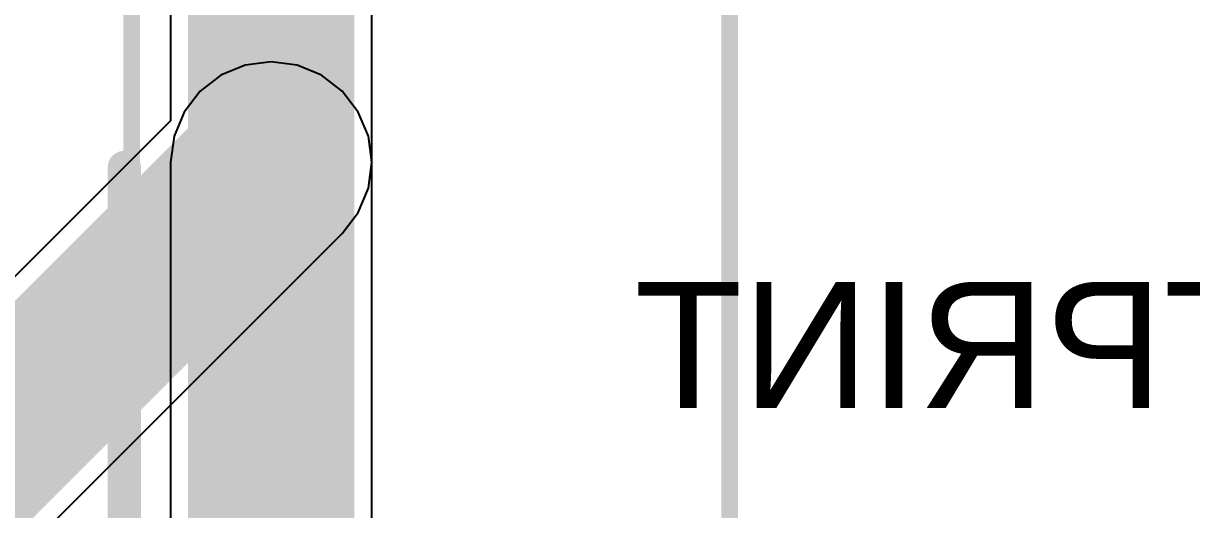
# Model space of a CAD drawing. Header units: millimetres. Extents: x -0.27 to 4.7, y -0.39 to 2.83.
# Drawn here: x 1.5114 to 1.863, y 1.1684 to 1.3148 of the extents above; entities that cross this region are included whole.
import ezdxf

# ---------------------------------------------------------------- set-up
doc = ezdxf.new("R2010")
doc.units = ezdxf.units.MM
doc.header["$MEASUREMENT"] = 0
for name, color, linetype in [('BottomLayer', 5, 'Continuous'), ('BottomOverlay', 54, 'Continuous'), ('BottomSolder', 6, 'Continuous'), ('Mechanical1', 6, 'Continuous'), ('TopLayer', 1, 'Continuous'), ('TopOverlay', 2, 'Continuous'), ('TopSolder', 216, 'Continuous'), ('ViaHoleLayer', 16, 'Continuous')]:
    doc.layers.add(name, color=color, linetype=linetype)
doc.styles.add('Arial', font='', dxfattribs={"height": 0.2})
doc.styles.get('Arial').set_extended_font_data('Arial')

# ---------------------------------------------------------------- blocks, each defined once
blk = doc.blocks.new('OLED_0_96________2C_12')
at = {"layer": 'TopOverlay', "const_width": 0.005}
blk.add_lwpolyline([(-0.539, -1.036), (-0.539, 0.062)], dxfattribs=at)
blk = doc.blocks.new('ZIO_101954_13')
at = {"layer": 'TopOverlay', "const_width": 0.005}
blk.add_lwpolyline([(-0.719, -1.74), (-0.719, 0.057)], dxfattribs=at)

msp = doc.modelspace()

# ---------------------------------------------------------------- hatches: boundary and pattern name
at = {"layer": 'BottomLayer'}
h = msp.add_hatch(color=5, dxfattribs=at)
edge = h.paths.add_edge_path()
edge.add_arc((1.586, 1.273), 0.01181, 0, 360)
at = {"layer": 'BottomSolder'}
h = msp.add_hatch(color=6, dxfattribs=at)
edge = h.paths.add_edge_path()
edge.add_arc((1.586, 1.273), 0.00591, 0, 360)
at = {"layer": 'TopLayer'}
h = msp.add_hatch(color=1, dxfattribs=at)
edge = h.paths.add_edge_path()
edge.add_arc((1.586, 1.273), 0.01181, 0, 360)
at = {"layer": 'TopSolder'}
h = msp.add_hatch(color=216, dxfattribs=at)
edge = h.paths.add_edge_path()
edge.add_arc((1.586, 1.273), 0.00591, 0, 360)
at = {"layer": 'ViaHoleLayer'}
h = msp.add_hatch(color=16, dxfattribs=at)
edge = h.paths.add_edge_path()
edge.add_arc((1.586, 1.273), 0.00591, 0, 360)

# ---------------------------------------------------------------- linework, layer by layer
at = {"layer": 'BottomLayer'}
for p, q in [((1.61626, 1.273), (1.61626, 1.62877)), ((1.55574, 1.61624), (1.55574, 1.28553)), ((1.55574, 1.28553), (1.2666, 0.9964)), ((1.61523, 1.26517), (1.61626, 1.273)), ((1.61221, 1.25787), (1.61523, 1.26517)), ((1.6074, 1.2516), (1.61221, 1.25787)), ((1.31826, 0.96247), (1.6074, 1.2516)), ((1.6074, 1.2516), (1.6074, 1.2516))]:
    msp.add_line(p, q, dxfattribs=at)
at = {"layer": 'BottomLayer', "const_width": 0.05}
for points in [[(1.586, 1.273), (1.586, 1.62877)], [(1.288, 0.975), (1.586, 1.273)]]:
    msp.add_lwpolyline(points, dxfattribs=at)
at = {"layer": 'BottomLayer', "const_width": 0.025}
msp.add_lwpolyline([(1.5735, 1.273, 1), (1.5985, 1.273, 1)], format="xyb", close=True, dxfattribs=at)
msp.add_lwpolyline([(1.5735, 1.273, 1), (1.5985, 1.273, 1)], format="xyb", close=True, dxfattribs=at)
at = {"layer": 'Mechanical1', "const_width": 0.01}
msp.add_lwpolyline([(1.54182, 0.37295), (1.54182, 1.27145)], dxfattribs=at)
at = {"layer": 'Mechanical1', "const_width": 0.005}
msp.add_lwpolyline([(1.53932, 1.27145, 1), (1.54432, 1.27145, 1)], format="xyb", close=True, dxfattribs=at)
at = {"layer": 'TopLayer'}
for p, q in [((1.57817, 1.30223), (1.57087, 1.2992)), ((1.586, 1.30326), (1.57817, 1.30223)), ((1.59383, 1.30223), (1.586, 1.30326)), ((1.60113, 1.2992), (1.59383, 1.30223)), ((1.57087, 1.2992), (1.5646, 1.2944)), ((1.6074, 1.2944), (1.60113, 1.2992)), ((1.5646, 1.2944), (1.5598, 1.28813)), ((1.61221, 1.28813), (1.6074, 1.2944)), ((1.5598, 1.28813), (1.55677, 1.28083)), ((1.61523, 1.28083), (1.61221, 1.28813)), ((1.55677, 1.28083), (1.55574, 1.273)), ((1.61626, 1.273), (1.61523, 1.28083)), ((1.55574, 1.273), (1.55574, 0.53253)), ((1.61626, 0.52), (1.61626, 1.273))]:
    msp.add_line(p, q, dxfattribs=at)
at = {"layer": 'TopLayer', "const_width": 0.05}
msp.add_lwpolyline([(1.586, 0.52), (1.586, 1.273)], dxfattribs=at)
at = {"layer": 'TopLayer', "const_width": 0.025}
msp.add_lwpolyline([(1.5735, 1.273, 1), (1.5985, 1.273, 1)], format="xyb", close=True, dxfattribs=at)

# ---------------------------------------------------------------- block references
for name, p in [('ZIO_101954_13', (2.263, 2.113)), ('OLED_0_96________2C_12', (2.263, 1.996))]:
    msp.add_blockref(name, p)

# ---------------------------------------------------------------- texts
at = {"layer": 'BottomOverlay', "style": 'Arial', "text_generation_flag": 2}
msp.add_text('ZERO CARBON FOOTPRINT', height=0.038, rotation=360, dxfattribs=at).set_placement((2.406, 1.199))

doc.saveas('drawing.dxf')
